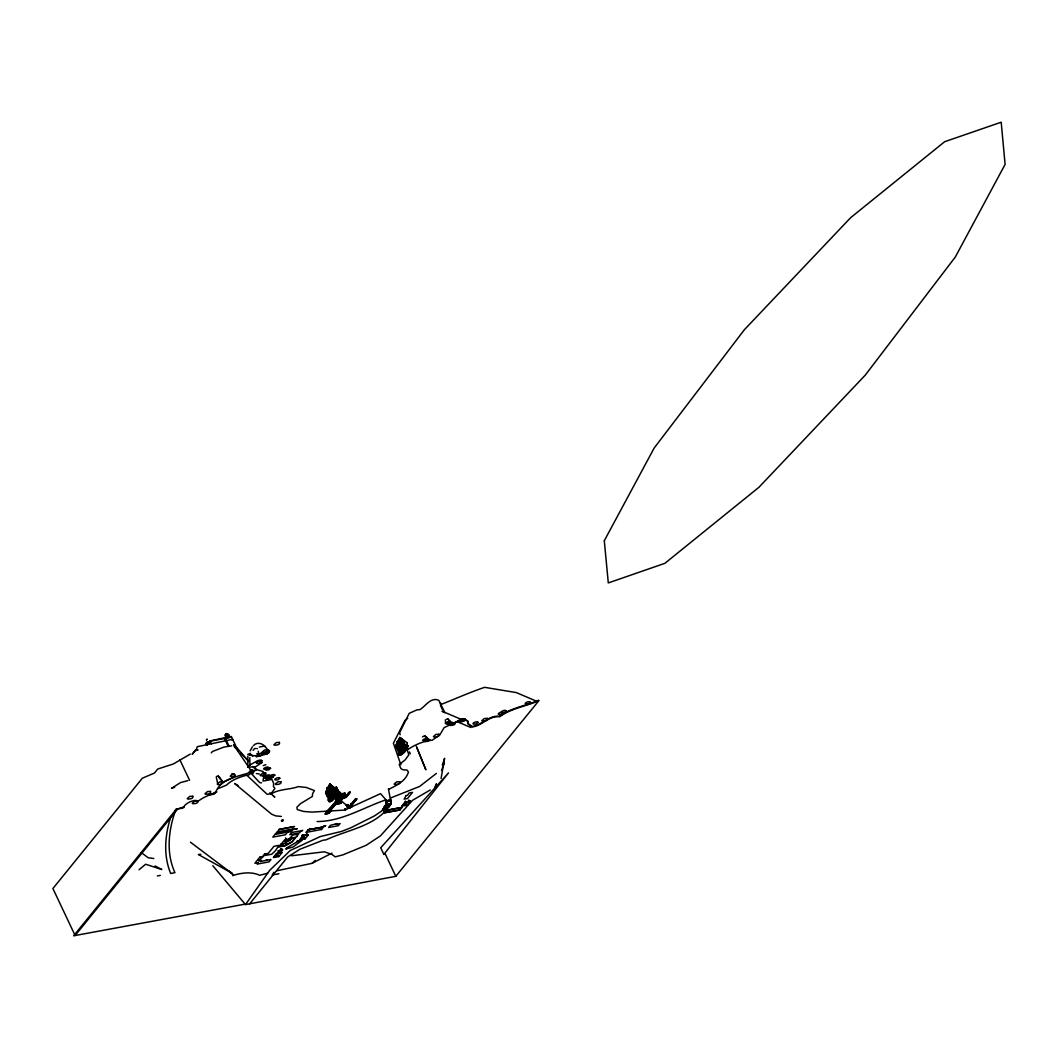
<?xml version="1.0" encoding="UTF-8"?>
<svg xmlns="http://www.w3.org/2000/svg" width="1058" height="1058" viewBox="0 0 1058 1058"><rect width="100%" height="100%" fill="white"/><g stroke="black" fill="none" stroke-linecap="round" stroke-linejoin="round"><path stroke-width="1.5" d="M386.395 802.718L386.871 800.813L389.569 799.769L390.812 800.417L390.164 801.263A2.5 2.288 4.8 0 0 386.897 802.519L386.21 801.62L386.17 802.969M386.871 800.813L390.759 801.038M386.897 802.519L386.95 801.898A2.5 2.288 4.8 0 1 390.217 800.641L390.812 800.417M336.92 792.918L336.947 791.424L333.336 795.18M337.118 792.045L337.158 792.958A8.028 2.857 -25.3 0 1 336.523 794.942M407.198 745.401L406.603 747.437L400.122 754.658M407.052 744.898L407.237 746.313M260.691 762.249L262.08 762.501L255.547 766.759L247.863 767.169L247.85 756.034M247.863 767.169L249.913 765.357L249.794 757.581M329.514 786.081L329.779 784.203L331.908 785.631M399.593 739.436L399.858 737.571L401.987 738.987M327.12 789.956L329.858 784.242L337.317 789.599M397.2 743.311L399.95 737.611L407.396 742.954M259.554 762.527L261.114 760.08L258.059 760.464L249.49 765.199M212.83 865.709L245.482 904.59L249.662 903.823L287.604 857.033L299.837 849.296L323.074 840.211L326.049 839.867C348.439 829.327 377.19 826.179 391.209 803.551L390.534 798.01L419.629 786.438L436.399 773.411M391.209 803.551L388.418 788.898M266.563 859.757C269.221 859.651 264.936 859.969 266.59 859.85M282.089 820.453L282.764 820.995L282.301 820.32M283.015 820.453L281.56 821.273L283.385 819.963M277.751 852.536L277.791 852.603M282.407 844.681L283.094 844.522L282.221 845.117M285.554 844.919L286.202 844.615L285.448 845.051M290.117 839.735C291.638 838.743 288.86 841.216 290.302 839.788M297.126 836.455L297.232 836.283M302.363 835.304L302.033 835.397M310.192 828.798L309.465 828.771L310.166 828.599M323.603 826.404L325.719 825.61M326.248 812.478L325.732 812.438M332.159 795.576L332.86 795.92L327.385 788.091L325.838 792.495A41.341 19.216 76.3 0 0 329.316 800.721M332.992 794.77L336.219 794.439L333.032 794.664L328.681 800.708M329.17 801.263L333.323 794.77A9.178 3.28 -25.3 0 1 337.105 791.635L337.264 792.204M333.931 793.976L333.958 793.077L333.495 794.637L329.779 784.203L334.434 788.739L329.792 784.216L327.372 788.157L329.395 798.618L328.522 799.636L329.752 800.589M331.564 799.081L331.895 799.782L336.523 793.989A8.543 3.042 -25.3 0 0 337.118 791.622L333.905 794.095L334.354 792.984M333.812 796.515C334.883 794.161 334.222 798.406 333.918 795.709A8.715 3.108 -25.3 0 1 336.88 793.116L337.066 792.244M333.918 796.74L334.196 795.576L334.05 796.515M334.513 793.355L333.654 793.394M333.283 805.442L333.958 804.437M335.32 802.361L337.304 796.079L335.637 802.096M336.034 802.519L336.431 801.911L335.492 802.665M336.153 801.594L336.589 802.255M336.947 793.936A27.429 16.597 84.5 0 0 337.793 795.074L338.309 795.087M337.238 802.824L337.158 802.877M339.076 798.552L339.658 797.679M339.248 797.996L340.226 797.798L339.711 797.348M340.187 799.464L340.636 798.777L340.015 800.536M340.015 799.729L339.565 798.975M340.015 800.271L341.284 799.874L340.147 799.293M340.821 801.99L340.755 802.361M342.501 796.542L342.131 795.55M342.673 796.145L342.937 796.555M335.928 803.445C354.893 782.814 328.813 806.91 337.965 803.075L343.612 796.978L343.056 796.529M342.911 797.335L343.427 797.467M343.096 797.269L343.281 796.886M345.847 795.272L346.654 795.682L346.045 795.299M344.895 809.78L345.754 809.674M344.895 809.806L345.701 809.767L344.987 809.648M345.477 809.423L344.763 809.476L345.622 809.423M348.783 793.645L348.836 793.103M348.585 793.593L348.346 792.905M348.307 793.447L349.061 793.368M350.634 803.736L351.177 804.239L351.058 803.498M351.679 805.971C352.327 807.598 350.899 805.455 352.367 805.945M351.692 806.738L351.904 806.209M351.759 806.58L352.221 806.17M352.102 806.5L351.111 805.945M354.893 800.708L354.814 800.112M355.832 799.412L355.475 800.033L356.004 799.332M355.329 799.676L355.845 799.055M355.779 799.61L355.792 798.962M398.84 753.441L400.268 753.772M400.453 751.101C402.794 753.402 397.715 746.049 397.451 741.446L400.36 742.875L399.858 737.571L404.513 742.094L399.871 737.571L397.451 741.513L400.017 752.37M400.598 751.299C401.035 749.474 401.154 752.582 400.44 751.074M400.863 750.598L400.863 751.471M399.395 754.076A41.341 19.216 76.3 0 1 395.904 745.877L397.398 741.46L401.127 750.876M402.424 749.448L402.543 748.8M407.436 745.48C404.288 744.356 402.569 749.924 398.615 753.772M403.442 747.212L403.601 747.437M403.958 747.265L403.614 747.53M405.968 745.493L406.801 745.348L404.368 747.186M441.067 778.476L444.611 758.282L442.628 764.339M387.955 806.765L388.048 806.051M388.802 806.037L388.154 806.804M407.145 745.864L406.801 745.348M336.801 791.728L337.185 789.837M406.88 745.083L407.264 743.205M250.151 750.876L252.386 746.869M245.482 904.59L269.645 870.403L290.249 850.487L320.27 836.561L341.337 831.469L350.661 827.872L374.479 815.903L381.462 811.169L386.157 805.667L386.144 799.755C363.185 807.571 341.721 821.524 317.083 821.537M328.985 800.721L328.575 799.623M328.8 801.369L328.403 799.888M328.535 800.179L329.369 800.88M328.681 800.602L329.263 801.528M337.476 792.535A9.125 3.253 -25.3 0 0 333.654 795.682L328.985 801.633L331.207 801.409M333.984 795.629C322.558 806.5 335.968 800.39 337.264 794.333L340.147 794.373M398.482 753.243L398.879 754.724M384.08 807.426L385.601 809.965L384.557 807.928M338.666 796.119L336.814 802.017L335.188 802.321M436.2 784.031L435.208 787.059L436.359 784.044M196.259 749.791L197.264 746.697L232.654 739.317L237.984 750.598M260.81 755.769L260.638 755.372M441.503 770.489L444.373 762.95L442.257 764.762M277.051 831.879L292.511 829.022L291.611 831.376L276.138 834.233L279.087 829.366L294.547 826.51L278.968 829.525M337.158 792.892L336.841 793.619M330.268 799.002L331.881 799.041C330.823 799.703 326.644 797.587 325.692 792.535L327.477 788.355L327.689 793.434M399.25 754.619L398.43 753.256L399.474 751.974L395.771 745.89L397.557 741.711L397.768 746.789M331.881 799.041L330.44 799.187L330.546 798.367M604.369 540.598L654.214 447.957L744.356 329.752L850.658 217.67L944.662 141.706L1001.199 122.212L1005.1 164.4L955.348 256.975L865.246 375.154L758.943 487.275L664.887 563.319L608.297 582.918L604.303 540.823M406.92 746.974L399.871 737.571L403.257 747.993L403.891 747.517M345.596 795.51C345.768 794.862 343.215 798.287 345.754 796.568L345.173 795.576M336.88 794.862A8.438 3.015 -25.3 0 0 337.502 792.521L337.013 791.463A8.477 3.029 -25.3 0 1 336.404 793.817L336.973 793.394M273.916 872.281L272.25 874.992L278.928 873.749M282.089 820.175L281.375 820.479M304.77 835.304L304.863 835.159M333.958 793.606L336.47 792.826L334.606 793.765M334.606 793.619L333.773 793.831L334.778 793.632M338.467 794.981L337.991 795.113M342.395 795.471L336.404 795.735L338.256 795.682M332.86 806.328L333.455 804.874L332.807 806.328M340.795 799.663L339.578 799.504M340.531 799.451L340.504 800.007M323.748 826.179L324.264 826.272M342.832 796.026L342.157 795.616M349.074 793.474L349.034 793.659M345.305 809.833L345.212 809.172M402 750.373L404.526 748.469M328.707 799.927L329.607 800.284M328.787 800.959L329.514 801.131M398.601 753.719L400.678 752.251M403.958 747.12L399.858 737.571L406.642 746.935L406.298 747.794L403.191 747.927L398.694 754.301L401.405 753.799M398.932 753.693L399.078 754.817L400.162 754.711M398.866 754.314L403.455 748.509A9.152 3.267 -25.3 0 1 407.343 745.321L407.105 744.911A8.477 3.029 -25.3 0 1 406.484 747.173L406.616 746.948M403.217 747.993A9.152 3.267 -25.3 0 1 407.105 744.806L407.568 745.89A9.125 3.253 -25.3 0 0 403.733 749.038C392.148 759.776 405.598 754.42 406.973 748.218A8.438 3.015 -25.3 0 0 407.581 745.89M407.33 746.234L406.96 746.472A8.715 3.108 -25.3 0 0 404.077 748.985L399.488 754.804L400.837 754.804M332.067 800.112L336.682 794.32A8.543 3.042 -25.3 0 0 337.317 792.032L337.185 791.887A9.165 3.267 -25.3 0 0 333.296 794.994M383.856 854.388L448.526 772.882L380.721 847.762L383.856 854.388L385.324 854.11L395.811 876.315L249.662 903.823M346.495 805.376L348.095 805.151M348.28 805.31L346.627 805.654L347.368 805.27M192.159 754.09L195.188 750.36L197.872 749.857M192.503 754.182L195.426 750.572L197.727 750.148M205.874 743.536L206.905 742.266L209.603 741.764M206.469 744.118L209.696 742.623L209.352 741.896L206.984 742.332L207.328 743.06M206.932 744.753L210.026 740.944L226.597 737.32L224.732 738.458L210.238 741.142L207.249 744.819M225.089 738.431L226.2 738.22L225.632 735.284A1.904 1.428 39 0 1 228.726 734.715L229.586 737.294M229.295 737.651C227.695 732.321 224.098 734.331 228.581 737.942L229.097 737.307M227.748 745.427L224.799 738.854L225.407 738.048M225.01 739.053L224.97 738.167M228.726 734.715L228.211 735.35A1.904 1.428 39 0 0 225.116 735.918M227.047 738.233L226.452 735.244M229.467 737.029L231.252 736.461L232.654 739.317L232.086 740.018M181.063 808.59L183.695 807.056L176.144 809.423L73.65 935.788L245.258 904.114M177.043 809.859L75.118 935.523L52.9 888.522L142.354 778.212L154.481 773.028L157.735 769.021L173.314 763.982L190.308 754.076M262.781 753.785L262 754.738A10.13 5.647 79.5 0 0 261.683 753.878M259.303 747.041L264.778 746.035L269.155 751.603L267.343 753.838L256.142 756.668L259.924 755.967M275.781 833.453L272.805 837.116L285.448 834.788L288.424 831.125L275.781 833.453L276.138 834.233M278.915 846.665L284.853 839.761L295.473 837.804L289.522 838.61L285.779 843.226L280.992 844.112M273.493 857.35L276.561 853.568M278.598 851.095L277.884 850.857M282.036 849.627L280.965 848.714M290.368 839.153L288.741 841.163L287.234 841.441L285.554 837.883M281.15 851.783L282.724 849.839L279.775 850.394L278.201 852.338L281.15 851.783L280.198 849.786M281.058 852.126L281.481 852.351M293.145 837.949L288.86 839.43M278.77 856.61L281.983 852.655L276.693 853.621L273.493 857.588L278.77 856.61L277.474 853.859M336.219 786.901L341.747 797.838L340.319 798.102L338.335 793.897L338.573 791.794L340.478 792.733L342.475 796.952L341.046 797.216M280.489 846.374L285.184 845.501L291.955 841.718L295.354 837.539M279.048 846.916L285.303 845.765L292.074 841.983L298.541 834.021L292.709 835.093L289.522 838.61M336.418 793.13A27.429 16.597 84.5 0 1 335.399 791.437L335.069 792.032M337.132 788.818L334.05 789.268L337.079 788.713A1.666 1.256 39 0 1 334.341 789.242A18.753 13.251 31.5 0 0 339.433 791.635L338.216 792.495L338.573 791.794M328.694 800.086L333.336 794.307M328.972 800.681L333.402 795.232A9.152 3.267 -25.3 0 1 337.304 792.045A8.477 3.015 -25.3 0 1 336.669 794.413A8.543 3.042 -25.3 0 0 337.277 791.953A8.477 3.029 -25.3 0 1 336.642 794.333M332.45 798.473L332.953 798.473M333.64 797.243L336.365 793.751M299.85 839.616L302.919 835.833M331.961 799.861L336.603 794.161M331.418 801.065L334.116 797.917L331.789 798.34M339.063 792.336L339.433 791.635M308.777 829.644L309.994 829.419M336.589 795.722L335.981 796.476L337.37 796.224M337.423 794.637L336.801 795.285L340.517 794.611L336.709 795.087L337.238 795.576M336.603 796.026L335.875 796.925L337.859 801.131L339.287 800.866L335.677 795.365L335.875 796.925L338.428 796.41M337.833 794.452L338.798 795.894L337.859 794.399M337.145 795.801L336.656 794.624M337.687 795.537L339.089 793.884L337.846 795.828L336.365 796L339.102 796.026M310.748 829.287L311.965 829.062M339.327 794.413L339.816 795.603M338.983 795.008L339.433 795.761M307.838 834.617L307.402 835.159L306.701 833.664M338.904 798.182L337.092 798.499L340.425 794.399M312.665 828.93L313.882 828.705M337.198 798.697L340.517 794.611M305.127 838.875L308.341 834.907L303.064 835.886L299.85 839.84L305.127 838.875L303.183 834.749M341.787 793.976L344.657 793.844M326.195 814.21L324.859 813.999L338.586 798.446M326.076 814.25L328.205 812.637L326.076 814.25C323.232 812.372 338.56 802.308 338.732 798.34M340.755 795.775L341.906 794.346M329.58 809.568L330.427 809.37M332.794 805.945L332.516 806.685L333.839 805.654M314.57 828.573L315.787 828.348M327.887 812.359L325.52 814.131M329.58 810.018L330.294 809.145M332.516 806.685L333.217 805.865M346.297 797.216L343.202 797.666L339.195 802.625L341.39 802.44L340.689 803.313L335.214 804.331L327.795 813.642L335.293 804.649M330.572 809.198L330.175 810.203M327.795 813.642L329.183 812.147M335.188 804.662L340.769 803.167M329.21 812.293L327.636 813.311M338.626 800.972L338.944 800.562M316.554 828.216L317.757 827.991M344.538 793.831L344.895 793.381M337.965 803.075L339.155 801.422M329.316 813.192L328.324 812.478L329.316 813.192L329.832 812.028L327.041 812.359M331.22 811.023L329.884 811.817L330.995 810.547L330.387 811.182M343.916 797.124L344.445 796.132L343.123 796.383L337.859 802.863L335.822 803.247M338.811 801.395L337.846 802.493M318.617 827.832L319.833 827.607M344.445 796.132L343.533 797.071L343.123 796.383M339.287 802.824L343.308 797.877M345.543 795.404L345.569 796.674M345.675 796.806L348.995 792.389L350.132 792.178L346.111 797.335L343.427 798.38L343.202 797.666M320.64 827.462L321.857 827.237M341.179 802.493L340.583 803.115M348.995 792.389L349.219 793.143L350.224 792.389M350.132 792.178L346.111 797.335M321.394 829.604L323.563 826.933L308.103 829.789L305.934 832.461L321.526 829.446M346.336 804.913L348.016 808.391L349.444 808.14L356.691 798.856L355.276 799.121L347.698 808.378L349.722 807.915L348.135 804.569M348.016 808.391L355.501 799.359L356.797 799.068M355.633 799.742L355.276 799.121M356.691 798.856L349.444 808.14M336.325 824.42L336.814 823.6L330.4 825.346L328.654 827.488L338.375 825.69L339.909 823.587M349.722 807.915L347.989 804.596M403.191 747.927L406.166 747.517M403.521 748.932L402.106 750.664L404.5 748.667M405.267 746.445L404.513 746.591M404.09 750.148L406.444 747.107M402.106 753.389L406.682 747.517A8.557 3.055 -25.3 0 0 407.37 745.308A8.49 3.029 -25.3 0 1 406.642 747.517M402.146 753.468L406.801 747.755A8.543 3.042 -25.3 0 0 407.396 745.387A9.152 3.267 -25.3 0 0 403.508 748.588M401.18 754.632L404.196 751.273L401.868 751.696M408.163 748.588L404.632 749.606M384.57 805.918L390.561 804.622M385.919 809.304L390.984 803.062M386.673 810.19L384.504 812.848L399.964 809.992L402.133 807.333L386.673 810.19L384.636 805.852M402 805.945L405.069 802.162M410.001 800.946L409.552 801.488L408.851 799.993M407.29 805.204L410.504 801.237L405.214 802.215L402 806.17L407.29 805.204L405.333 801.065M395.811 876.315L538.879 700.674C525.866 706.48 511.464 708.159 499.641 716.782C488.928 715.552 482.395 725.563 472.331 726.978L468.205 724.082L467.953 721.384L464.846 719.771L460.468 720.062L444.135 727.6L439.758 734.993L432.219 740.216C423.319 740.997 414.471 744.977 407.277 749.897L408.798 754.896L405.135 759.895L399.223 764.643L400.837 768.478L402.86 769.788L407.039 770.065L408.441 772.023C405.743 781.188 396.486 785.446 388.643 789.374M211.256 752.846L212.552 751.445L224.045 747.054L231.702 745.85M339.42 797.428L338.639 797.891M339.063 798.287L339.618 797.401M398.826 752.965L399.064 754.076M344.723 809.066L345.437 809.105M253.404 745.718C256.433 741.751 262.596 743.047 265.148 746.855M232.562 875.614C240.92 872.89 251.394 871.303 259.673 875.297L267.595 873.22M215.316 792.125L213.584 793.751L209.114 794.439M263.23 765.608L265.836 764.67M445.352 719.797L445.669 723.579L446.992 724.095L450.285 722.812C451.74 719.718 445.934 722.283 445.259 723.262M276.799 870.76L312.057 863.328L315.363 860.326M139.087 869.742L145.62 864.227L161.795 869.517L155.076 865.96M388.035 806.315L389.503 806.553M331.776 800.324L330.546 801.197M217.207 784.163L219.72 781.941C226.399 780.222 220.818 785.816 217.922 784.613L216.242 776.969L217.168 776.136L218.305 776.017L222.762 781.611M334.447 793.302L333.892 793.46M333.336 805.138L333.958 804.966M338.745 800.906L339.142 801.554M335.849 792.244L334.897 793.302M407.727 718.289L405.042 720.353L393.391 743.245L400.863 764.789M331.326 800.443L330.427 800.959M334.579 796.171L333.944 796.132M339.803 799.464L340.491 799.742M327.332 788.17L332.199 797.52M209.616 794.902L216.864 791.794M296.862 841.282L297.682 840.806M430.302 789.942L412.554 800.284L380.391 835.926L366.187 845.276L342.937 854.851L335.293 856.848L331.868 854.414L324.37 851.796L291.479 855.763M422.486 736.897C424.298 734.609 428.9 737.73 427.419 739.899L423.703 740.838C420.251 740.481 426.572 737.452 427.789 738.735M386.368 800.245L380.563 793.659L344.591 810.071L311.951 812.108L303.62 811.446L297.258 809.582L296.901 807.214L300.591 803.591L312.375 796.449L312.573 793.725L314.385 790.59L306.304 787.469L298.409 786.597C289.495 789.837 279.193 788.792 270.729 794.161L274.908 788.488L273.44 786.451L273.665 783.462L271.959 779.442L262.992 781.069L264.222 773.676L263.085 771.48L256.882 769.669C243.618 776.665 221.519 775.977 215.541 792.614L213.809 794.227L209.352 794.915L202.924 798.023L197.661 801.409A7.538 2.685 -25.3 0 0 190.07 801.845A7.538 2.685 -25.3 0 0 183.92 807.532L176.144 809.423M312.057 863.328L331.961 853.132M400.81 753.732L399.078 754.288M399.964 754.328L401.696 753.428L401.366 752.714M338.891 797.454L339.618 797.6M351.679 806.09L352.327 806.408M325.203 825.981L324.303 826.338M221.387 782.88L234.426 777.022M384.08 806.527L384.186 807.294L387.995 805.812L388.193 806.5M264.936 754.513L268.415 752.78L265.584 753.124M217.882 788.699L226.491 785.102C232.548 779.243 241.581 776.241 249.833 774.549M538.641 700.198C525.641 706.003 511.239 707.67 499.416 716.292C488.69 715.076 482.157 725.074 472.093 726.489L467.967 723.593L467.729 720.895L464.621 719.281L460.243 719.572L452.877 723.831M333.151 794.942L333.191 794.743A9.152 3.267 -25.3 0 1 337.013 791.463M424.589 736.024L427.101 738.299M250.614 753.309L247.81 754.341L253.087 755.69L249.648 754.87M446.516 719.175L447.944 719.096M174.689 787.311L171.489 788.316L180.653 782.536L187.848 780.659M344.895 795.933L345.635 796.581M229.811 737.016L226.716 737.585L225.632 735.284M225.037 737.611L231.53 737.056M536.036 701.877L537.504 701.613L516.304 692.593L484.657 687.33C469.897 692.302 456.157 698.505 441.9 704.125L440.353 703.279M269.155 751.603L260.308 753.243L258.496 755.478L258.311 751.246M401.537 751.511L400.228 752.159M402.556 751.722L402.278 751.974M399.659 754.42L401.987 753.997M339.499 791.794L338.137 792.336L338.996 792.178M340.478 792.733L338.335 793.897L340.729 793.579M339.155 794.016L340.795 793.725M337.118 794.584L344.974 793.13M337.145 794.915L345.067 793.341M341.813 794.148L344.564 793.632M337.978 795.471L336.378 795.775L335.875 794.598M336.88 796.819L338.52 796.515L337.013 801.779L335.373 802.083M329.488 798.922L330.228 798.803M343.228 796.674L344.551 796.343M337.092 798.499L338.494 798.235M329.58 801.065L331.908 800.628M338.586 800.245L340.015 799.98L338.692 797.177M338.216 802.387L339.036 801.845M337.793 802.467L338.441 801.66M339.195 802.625L341.298 802.229M332.701 806.064L333.389 806.143M332.384 806.421L333.085 805.588M329.673 809.82L330.109 809.277M327.716 812.914L329.131 812.689M385.575 804.371L390.204 803.511M386.077 806.051L385.628 805.112L390.574 804.212M405.28 802.043L410.292 801.118M385.879 805.68L388.762 805.799L384.848 806.513M384.9 806.408L388.815 805.68M405.505 802.877L404.645 803.035L405.346 804.53L406.206 804.358L405.505 802.877L404.725 803.088L406.127 804.318M385.31 807.452L388.405 806.87M402.014 807.479L386.54 810.335L384.927 806.91M384.636 812.703L400.096 809.846M336.272 824.261L339.75 823.785M307.971 829.948L323.431 827.091M301.94 835.436L302.8 835.278M303.13 835.714L308.129 834.788M293.132 837.724L295.05 837.367M302.575 836.759L303.315 836.614M303.223 838.121L303.963 837.989L303.355 836.547L302.482 836.706L303.196 838.2L304.056 838.042M281.983 849.442L280.992 848.913M281.269 849.627L281.679 848.78M278.466 852.47L279.259 852.325M276.773 853.449L281.772 852.523M157.364 875.945L160.313 875.402M270.187 793.884L267.119 794.293L247.096 775.488M258.496 754.037L258.906 754.619L256.671 753.812M399.673 753.666L400.017 754.38L398.43 753.666M399.263 753.772L399.223 754.526M329.541 801.237L328.35 799.901M200.822 854.335L198.349 854.494L231.702 873.035M252.055 755.69L257.782 755.663M281.375 816.432L275.622 815.863L271.575 814.157L234.678 783.528L237.997 785.499M256.367 773.543L259.263 773.927M153.794 858.514L148.16 857.747L141.336 852.642M261.524 782.907L259.567 782.484L250.865 773.147M388.484 806.156L389.265 806.394M266.338 753.098C268.877 755.386 272.157 748.019 266.457 750.942L264.011 753.468M463.219 720.22L442.032 711.214L444.915 712.695L438.819 700.33C430.963 696.693 425.607 706.096 420 709.587L416.852 709.905L409.181 713.356L399.712 732.572L400.136 734.755M457.201 721.701L470.823 727.494M386.844 806.275L387.532 806.91M402.979 749.355L397.477 741.446L399.554 742.875L397.451 741.446L402.278 750.876M190.427 842.181L232.562 873.934L230.168 871.766M395.771 745.89L401.313 750.506M325.692 792.535L331.22 797.15M273.48 796.052L274.789 797.15L269.896 792.746M228.554 870.734L233.461 875.019M403.098 749.17L397.477 741.446L405.293 748.654L399.752 737.664L402.093 749.368M334.09 794.267L327.358 788.091L330.757 797.891M397.424 741.446L402.08 745.996M332 792.64L327.332 788.091L331.009 797.626M424.774 736.024L427.168 738.405M240.642 753.018L248.643 761.231M254.356 767.09L256.644 769.43M262.358 775.302L266.92 779.984M236.979 747.834L248.656 761.495M252.902 766.468L256.076 770.198M223.079 782.404L218.279 776.241L220.038 778.635M333.019 795.814L327.385 788.091L330.281 789.519L329.779 784.203L336.563 793.579M384.57 807.968L384.424 807.188M335.598 792.614L329.792 784.216L333.363 794.373M233.646 744.951L253.127 773.715M399.752 737.611L405.293 746.472M332.014 796.013L329.673 784.256L335.201 793.116M329.66 784.309L335.214 795.299M407.039 744.779L407.356 745.731M401.643 752.436L401.974 753.137M400.136 753.494L400.466 754.195M386.157 805.667L382.864 809.727M385.734 805.098L386.183 806.024M383.009 809.264L384.094 811.552M382.798 809.225L383.935 811.645M346.191 804.94L347.844 808.352M336.299 786.795L338.811 791.992M336.947 791.424L337.105 791.873M335.135 792.455L333.839 789.823L334.976 792.495M328.297 800.126L328.866 801.118M306.952 834.101L307.402 835.053M284.549 840.607L285.779 843.226M281.335 848.847L281.798 849.825M228.991 746.128L225.328 738.206M276.958 854.361L277.606 855.724M210.026 740.944L211.388 743.84M206.125 743.39L206.773 744.766M179.873 759.776L189.594 780.341M440.34 705.025L442.403 709.455M416.826 747.583L425.885 769.827L416.31 746.221M409.512 751.947L410.266 753.851M233.778 744.607L234.916 747.675M407.237 746.247L407.29 746.379A8.028 2.857 -25.3 0 1 406.603 748.297M348.928 806.249A72.83 37.347 -81.3 0 1 341.02 800.43M335.479 792.693A72.83 37.347 -81.3 0 1 334.513 790.855M256.816 748.495A10.13 5.647 79.5 0 1 257.372 748.694M253.127 750.347A8.451 4.708 79.5 0 1 255.547 748.403M337.118 791.635A8.504 3.029 -25.3 0 1 336.497 793.989M407.383 745.414A8.477 3.015 -25.3 0 1 406.761 747.768M175.8 809.383A487.407 173.882 -25.3 0 0 174.94 872.691L170.682 873.485A488.201 174.16 -25.3 0 1 170.814 816.604M192.781 796.264C193.839 798.83 189.567 799.015 187.94 799.081L187.226 798.618L189.739 796.396L192.781 796.264M197.793 800.932C198.851 803.485 194.566 803.683 192.94 803.736L192.225 803.286L194.751 801.065L197.793 800.932M210.502 791.437C211.574 793.989 207.289 794.188 205.662 794.241L204.948 793.791L207.461 791.569L210.502 791.437M261.829 760.609C262.9 763.162 258.615 763.36 256.988 763.413L256.274 762.963L258.787 760.742L261.829 760.609M267.595 749.818C268.639 752.383 264.421 752.529 262.754 752.622L262.04 752.172L264.553 749.937L267.595 749.818M265.69 772.948C266.748 775.501 262.477 775.686 260.85 775.752L260.136 775.302L262.649 773.067L265.69 772.948M279.431 742.412C280.489 744.964 276.204 745.163 274.577 745.216L273.863 744.766L276.376 742.544L279.431 742.412M280.886 781.703C281.944 784.256 277.659 784.454 276.032 784.507L275.318 784.057L277.844 781.836L280.886 781.703M399.712 781.743C400.77 784.309 396.486 784.494 394.859 784.56L394.145 784.097L396.657 781.875L399.712 781.743M438.951 734.278C440.009 736.831 435.737 737.029 434.111 737.082L433.396 736.633L435.909 734.411L438.951 734.278M455.006 722.654C456.064 725.206 451.779 725.404 450.153 725.457L449.438 725.008L451.951 722.773L455.006 722.654M464.991 718.951C466.049 721.516 461.764 721.701 460.151 721.768L459.423 721.305L461.949 719.083L464.991 718.951M487.368 718.382C488.426 720.948 484.154 721.133 482.527 721.199L481.813 720.736L484.326 718.514L487.368 718.382M289.416 831.35L290.461 830.98L289.469 831.284M292.167 829.684L293.198 829.313L292.167 829.684M293.807 829.459L294.851 829.088L293.807 829.459M295.949 829.155L296.981 828.771L295.949 829.155M301.675 830.755L302.72 830.371L301.728 830.689M233.712 773.795L230.181 776.096L231.9 776.942L235.193 775.646C236.318 772.935 227.377 775.263 233.712 773.795M252.452 769.92L248.908 772.234L250.64 773.067L253.933 771.771C255.097 768.968 246.144 771.441 252.452 769.92M268.758 767.619L266.894 769.206L264.593 769.417C261.062 769.14 268.058 765.542 268.758 767.619M270.557 768.306L268.692 769.907L266.391 770.118C262.873 769.827 269.869 766.23 270.557 768.306M269.949 775.474L268.084 777.061L265.783 777.273C262.199 777.022 269.195 773.424 269.949 775.474M270.517 776.638L268.666 778.238L266.365 778.45C262.741 778.172 269.803 774.641 270.517 776.638M273.189 776.823L271.324 778.423L269.023 778.635C265.465 778.331 272.528 774.787 273.189 776.823M274.829 775.13L272.964 776.717L270.663 776.929C267.079 776.678 274.075 773.067 274.829 775.13M279.841 778.238L277.976 779.825L275.688 780.037C272.157 779.759 279.153 776.162 279.841 778.238M429.68 739.727L427.816 741.314L425.514 741.526C421.93 741.274 428.926 737.664 429.68 739.727M452.546 722.627L450.682 724.214L448.38 724.439C444.757 724.148 451.819 720.63 452.546 722.627M478.097 722.376L476.232 723.963L473.931 724.175C470.347 723.923 477.356 720.326 478.097 722.376M503.41 712.695L501.545 714.282L499.244 714.494C495.62 714.216 502.682 710.685 503.41 712.695M506.227 710.923L504.362 712.51L502.061 712.722C498.477 712.47 505.473 708.873 506.227 710.923M530.309 702.221L528.458 703.808L526.157 704.02C522.559 703.768 529.569 700.171 530.309 702.221M259.858 857.125L254.899 863.262L258.377 862.614L257.2 864.069L269.023 861.886L270.941 859.532L260.387 861.49L261.273 860.405L258.575 860.895L263.349 856.477L259.858 857.125M264.606 853.991L263.125 855.816L271.721 854.229L275.477 850.698L278.915 845.368L273.982 846.281L268.282 853.317L264.606 853.991M285.475 840.131L285.739 842.036L285.475 840.131M286.017 839.457L286.282 841.375L286.017 839.457M291.519 832.514L289.786 834.669L299.507 832.871L301.252 830.728L291.519 832.514M286.744 847.908L285.766 849.124L293.026 846.995L302.072 840.33L298.687 840.951L286.744 847.908M333.442 795.576L332.027 797.309L334.487 795.378L333.442 795.576M405.254 746.432L404.685 747.133L406.55 746.181L405.254 746.432M406.074 795.629L404.116 799.134L407.528 798.512L412.501 792.389L409.076 793.011L407.555 795.246L406.074 795.629M337.264 794.333L337.846 795.828L337.185 794.346M276.998 854.282L276.125 854.441L276.826 855.935L277.699 855.777L276.998 854.282M206.971 739.238L206.482 739.939L206.971 739.238M329.474 789.519L327.332 788.091L329.474 789.519M449.967 721.212L447.6 718.885L450.034 721.305"/></g></svg>
